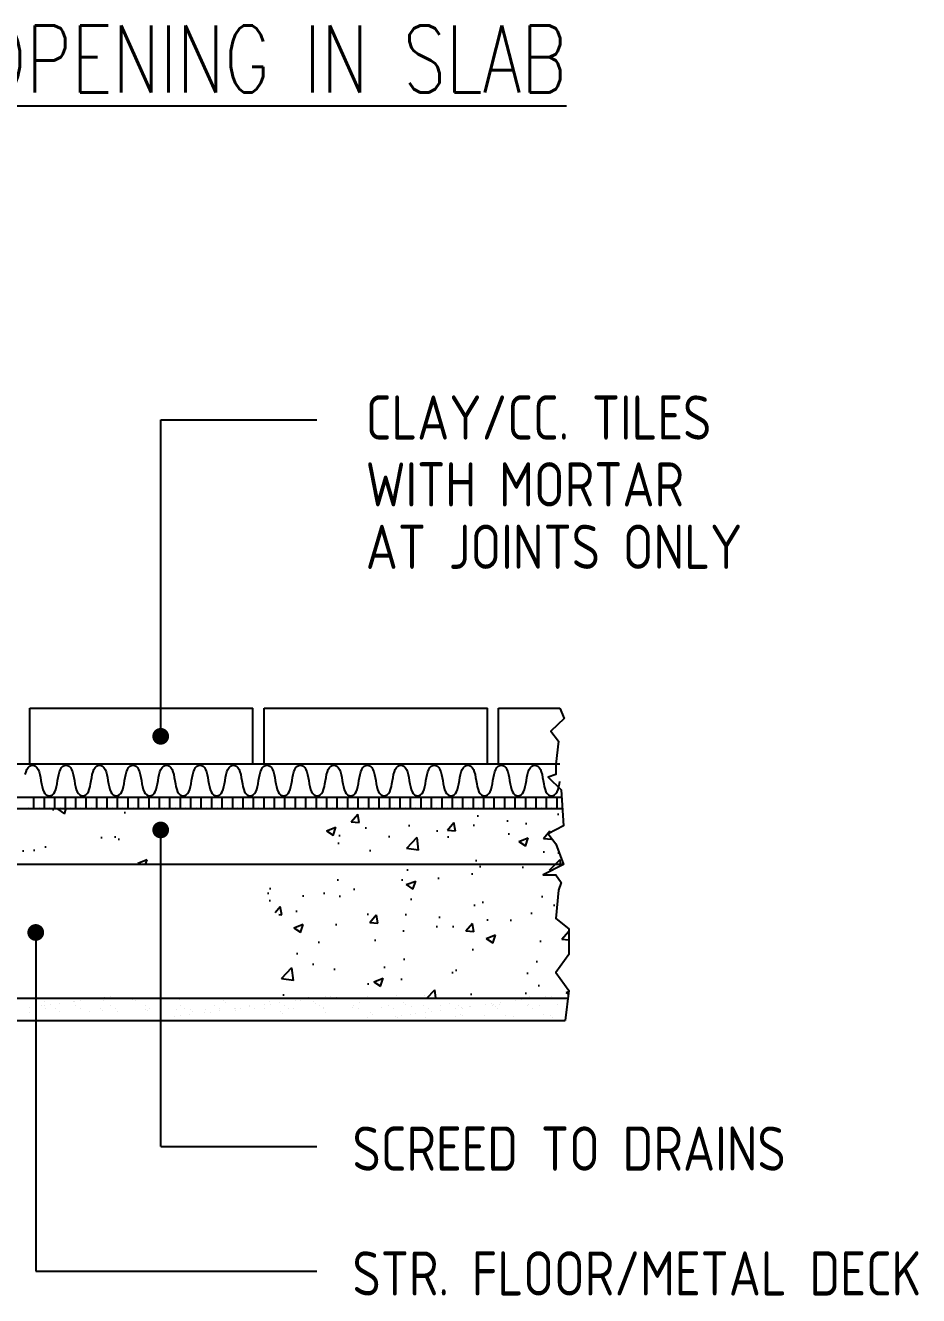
# Model space of a CAD drawing. Header units: inches. Extents: x 62745 to 64469, y 7520 to 8963.
# Drawn here: x 63722.1 to 63802.2, y 8299.7 to 8413.6 of the extents above; entities that cross this region are included whole.
import ezdxf
from ezdxf.enums import TextEntityAlignment as Align

# ---------------------------------------------------------------- set-up
doc = ezdxf.new("R2010")
doc.units = ezdxf.units.IN
doc.header["$MEASUREMENT"] = 0
for name, color, linetype in [('DIML', 1, 'Continuous'), ('ELEVATION', 2, 'Continuous'), ('HATCH', 253, 'Continuous'), ('miscllenious', 1, 'Continuous'), ('SECTION', 3, 'Continuous'), ('T3', 3, 'Continuous'), ('TETIL TEX', 4, 'Continuous')]:
    doc.layers.add(name, color=color, linetype=linetype)
doc.styles.add('ARCHQUIK', font='ARCHQUIK.shx', dxfattribs={"height": 30})
doc.styles.add('ROMANS', font='simplex.shx', dxfattribs={"width": 0.75})
pattern_1 = [(50, (45007.5656, 7673.0975), (8.6071222, -0.7530256), [0.9, -9.9]), (355, (45007.566, 7673.0975), (-1.665016, 9.0263056), [0.72, -7.92]), (100.4514, (45008.283, 7673.035), (6.9421126, 8.2732745), [0.7648823, -8.4137053]), (46.1842, (45007.566, 7675.498), (12.8068926, -1.986228), [1.35, -14.85]), (96.6356, (45008.633, 7675.332), (11.2159525, 11.6894145), [1.147323, -12.620556]), (351.1842, (45007.566, 7675.498), (11.215943, 11.689423), [1.08, -11.88]), (21, (45008.7656, 7674.8975), (7.1628846, -4.8314267), [0.9, -9.9]), (326, (45008.766, 7674.8975), (2.919784, 8.7018005), [0.72, -7.92]), (71.4514, (45009.3625, 7674.495), (10.0826715, 3.870366), [0.7648823, -8.4137053]), (37.5, (45007.5656, 7673.0975), (0.14591826, 3.99472625), [0, -7.824, 0, -8.04, 0, -7.95]), (7.5, (45007.5656, 7673.0975), (3.15683445, 4.7329405), [0, -4.584, 0, -7.644, 0, -3.03]), (327.5, (45004.8896, 7673.0975), (6.40586923, -0.27065846), [0, -3, 0, -9.36, 0, -12.42]), (317.5, (45003.6896, 7673.0975), (6.998234, 1.2012598), [0, -3.9, 0, -6.216, 0, -8.82])]

# ---------------------------------------------------------------- blocks, each defined once
blk = doc.blocks.new('*X1075')
at = {"color": 0}
for p, q in [((259.07, 469.77), (259.07, 469.77)), ((259.12, 469.09), (259.12, 469.09)), ((259.15, 469.45), (259.15, 469.45)), ((259.26, 469.6), (259.26, 469.6)), ((259.64, 469.16), (259.64, 469.16)), ((260.45, 469.27), (260.45, 469.27)), ((261.7, 469.43), (261.7, 469.43)), ((261.81, 469.45), (261.81, 469.45)), ((262.33, 469.51), (262.33, 469.51)), ((263.13, 469.68), (263.13, 469.68)), ((263.14, 469.62), (263.14, 469.62)), ((264.41, 469.53), (264.41, 469.53)), ((264.5, 469.8), (264.5, 469.8)), ((265.02, 469.87), (265.02, 469.87)), ((267.02, 469.57), (267.02, 469.57)), ((267.14, 469.65), (267.14, 469.65)), ((267.32, 469.48), (267.32, 469.48)), ((269.58, 469.55), (269.58, 469.55)), ((271.2, 469.56), (271.2, 469.56)), ((272.28, 469.65), (272.28, 469.65)), ((274.9, 469.68), (274.9, 469.68)), ((275.2, 469.53), (275.2, 469.53)), ((275.38, 469.36), (275.38, 469.36)), ((277.46, 469.67), (277.46, 469.67)), ((278.88, 469.1), (278.88, 469.1)), ((279.26, 469.44), (279.26, 469.44)), ((279.4, 469.17), (279.4, 469.17)), ((280.16, 469.77), (280.16, 469.77)), ((280.22, 469.28), (280.22, 469.28)), ((281.57, 469.46), (281.57, 469.46)), ((282.09, 469.53), (282.09, 469.53)), ((282.78, 469.8), (282.78, 469.8)), ((282.91, 469.63), (282.91, 469.63)), ((283.26, 469.4), (283.26, 469.4)), ((283.44, 469.23), (283.44, 469.23)), ((284.27, 469.81), (284.27, 469.81)), ((284.79, 469.88), (284.79, 469.88)), ((285.33, 469.79), (285.33, 469.79)), ((287.32, 469.31), (287.32, 469.31)), ((288.04, 469.89), (288.04, 469.89)), ((290.65, 469.92), (290.65, 469.92)), ((291.32, 469.28), (291.32, 469.28)), ((291.51, 469.11), (291.51, 469.11)), ((293.21, 469.91), (293.21, 469.91)), ((295.38, 469.19), (295.38, 469.19)), ((298.65, 469.12), (298.65, 469.12)), ((299.17, 469.19), (299.17, 469.19)), ((299.29, 469.09), (299.29, 469.09)), ((299.38, 469.16), (299.38, 469.16)), ((299.88, 469.1), (299.88, 469.1)), ((299.98, 469.29), (299.98, 469.29)), ((301.34, 469.47), (301.34, 469.47)), ((301.86, 469.54), (301.86, 469.54)), ((302.41, 469.09), (302.41, 469.09)), ((302.5, 469.13), (302.5, 469.13)), ((302.57, 469.87), (302.57, 469.87)), ((302.67, 469.65), (302.67, 469.65)), ((304.03, 469.83), (304.03, 469.83)), ((304.55, 469.89), (304.55, 469.89)), ((305.06, 469.12), (305.06, 469.12)), ((257.76, 468.91), (257.76, 468.91)), ((257.8, 468.41), (257.8, 468.41)), ((258.81, 469.01), (258.81, 469.01)), ((259.23, 468.75), (259.23, 468.75)), ((260.13, 468.81), (260.13, 468.81)), ((260.5, 468.51), (260.5, 468.51)), ((261.92, 469.02), (261.92, 469.02)), ((262.35, 468.75), (262.35, 468.75)), ((263.12, 468.54), (263.12, 468.54)), ((264.13, 468.77), (264.13, 468.77)), ((264.31, 468.6), (264.31, 468.6)), ((265.04, 469.03), (265.04, 469.03)), ((265.46, 468.76), (265.46, 468.76)), ((265.67, 468.53), (265.67, 468.53)), ((268.15, 469.03), (268.15, 469.03)), ((268.19, 468.68), (268.19, 468.68)), ((268.38, 468.63), (268.38, 468.63)), ((268.57, 468.76), (268.57, 468.76)), ((270.81, 468.04), (270.81, 468.04)), ((270.99, 468.66), (270.99, 468.66)), ((271.27, 469.04), (271.27, 469.04)), ((271.33, 468.11), (271.33, 468.11)), ((271.69, 468.77), (271.69, 468.77)), ((272.14, 468.22), (272.14, 468.22)), ((272.19, 468.65), (272.19, 468.65)), ((272.38, 468.48), (272.38, 468.48)), ((273.5, 468.39), (273.5, 468.39)), ((273.55, 468.65), (273.55, 468.65)), ((274.02, 468.46), (274.02, 468.46)), ((274.38, 469.04), (274.38, 469.04)), ((274.8, 468.77), (274.8, 468.77)), ((274.83, 468.57), (274.83, 468.57)), ((276.19, 468.75), (276.19, 468.75)), ((276.25, 468.75), (276.25, 468.75)), ((276.25, 468.56), (276.25, 468.56)), ((276.71, 468.82), (276.71, 468.82)), ((277.5, 469.05), (277.5, 469.05)), ((277.52, 468.92), (277.52, 468.92)), ((277.92, 468.78), (277.92, 468.78)), ((278.87, 468.78), (278.87, 468.78)), ((280.25, 468.53), (280.25, 468.53)), ((280.44, 468.36), (280.44, 468.36)), ((280.61, 469.05), (280.61, 469.05)), ((281.03, 468.79), (281.03, 468.79)), ((281.43, 468.77), (281.43, 468.77)), ((283.72, 469.06), (283.72, 469.06)), ((284.13, 468.86), (284.13, 468.86)), ((284.15, 468.79), (284.15, 468.79)), ((284.31, 468.44), (284.31, 468.44)), ((286.75, 468.9), (286.75, 468.9)), ((286.84, 469.07), (286.84, 469.07)), ((287.26, 468.8), (287.26, 468.8)), ((288.1, 467.96), (288.1, 467.96)), ((288.31, 468.4), (288.31, 468.4)), ((288.5, 468.23), (288.5, 468.23)), ((289.3, 468.89), (289.3, 468.89)), ((289.95, 469.07), (289.95, 469.07)), ((290.37, 468.8), (290.37, 468.8)), ((290.57, 468.05), (290.57, 468.05)), ((290.72, 467.99), (290.72, 467.99)), ((291.09, 468.12), (291.09, 468.12)), ((291.9, 468.23), (291.9, 468.23)), ((292, 468.98), (292, 468.98)), ((292.38, 468.31), (292.38, 468.31)), ((293.07, 469.08), (293.07, 469.08)), ((293.26, 468.41), (293.26, 468.41)), ((293.27, 467.98), (293.27, 467.98)), ((293.49, 468.81), (293.49, 468.81)), ((293.78, 468.48), (293.78, 468.48)), ((294.6, 468.58), (294.6, 468.58)), ((294.62, 469.02), (294.62, 469.02)), ((295.95, 468.76), (295.95, 468.76)), ((295.97, 468.08), (295.97, 468.08)), ((296.18, 469.08), (296.18, 469.08)), ((296.38, 468.28), (296.38, 468.28)), ((296.47, 468.83), (296.47, 468.83)), ((296.56, 468.11), (296.56, 468.11)), ((296.6, 468.81), (296.6, 468.81)), ((297.18, 469), (297.18, 469)), ((297.29, 468.94), (297.29, 468.94)), ((298.59, 468.11), (298.59, 468.11)), ((299.57, 468.99), (299.57, 468.99)), ((299.72, 468.82), (299.72, 468.82)), ((300.44, 468.19), (300.44, 468.19)), ((301.15, 468.1), (301.15, 468.1)), ((302.83, 468.82), (302.83, 468.82)), ((303.44, 469.07), (303.44, 469.07)), ((303.85, 468.2), (303.85, 468.2)), ((304.44, 468.16), (304.44, 468.16)), ((304.62, 467.99), (304.62, 467.99))]:
    blk.add_line(p, q, dxfattribs=at)
blk = doc.blocks.new('*X1076')
at = {"color": 0}
for p, q in [((496.87, 486.96), (496.87, 487.96)), ((497.81, 486.96), (497.81, 487.96)), ((498.75, 486.96), (498.75, 487.96)), ((499.69, 486.96), (499.69, 487.96)), ((500.62, 486.96), (500.62, 487.96)), ((501.56, 486.96), (501.56, 487.96)), ((502.5, 486.96), (502.5, 487.96)), ((503.44, 486.96), (503.44, 487.96)), ((504.37, 486.96), (504.37, 487.96)), ((505.31, 486.96), (505.31, 487.96)), ((506.25, 486.96), (506.25, 487.96)), ((507.19, 486.96), (507.19, 487.96)), ((508.12, 486.96), (508.12, 487.96)), ((509.06, 486.96), (509.06, 487.96)), ((510, 486.96), (510, 487.96)), ((510.94, 486.96), (510.94, 487.96)), ((511.87, 486.96), (511.87, 487.96)), ((512.81, 486.96), (512.81, 487.96)), ((513.75, 486.96), (513.75, 487.96)), ((514.69, 486.96), (514.69, 487.96)), ((515.62, 486.96), (515.62, 487.96)), ((516.56, 486.96), (516.56, 487.96)), ((517.5, 486.96), (517.5, 487.96)), ((518.44, 486.96), (518.44, 487.96)), ((519.37, 486.96), (519.37, 487.96)), ((520.31, 486.96), (520.31, 487.96)), ((521.25, 486.96), (521.25, 487.96)), ((522.19, 486.96), (522.19, 487.96)), ((523.12, 486.96), (523.12, 487.96)), ((524.06, 486.96), (524.06, 487.96)), ((525, 486.96), (525, 487.96)), ((525.94, 486.96), (525.94, 487.96)), ((526.87, 486.96), (526.87, 487.96)), ((527.81, 486.96), (527.81, 487.96)), ((528.75, 486.96), (528.75, 487.96)), ((529.69, 486.96), (529.69, 487.96)), ((530.62, 486.96), (530.62, 487.96)), ((531.56, 486.96), (531.56, 487.96)), ((532.5, 486.96), (532.5, 487.96)), ((533.44, 486.96), (533.44, 487.96)), ((534.37, 486.96), (534.37, 487.96)), ((535.31, 486.96), (535.31, 487.96)), ((536.25, 486.96), (536.25, 487.96)), ((537.19, 486.96), (537.19, 487.96)), ((538.12, 486.96), (538.12, 487.96)), ((539.06, 486.96), (539.06, 487.96)), ((540, 486.96), (540, 487.96)), ((540.94, 486.96), (540.94, 487.96)), ((541.87, 486.96), (541.87, 487.96)), ((542.81, 486.96), (542.81, 487.96)), ((543.75, 486.96), (543.75, 487.96)), ((496.41, 487.03), (496.41, 487.03)), ((497.34, 487.03), (497.34, 487.03)), ((498.28, 487.03), (498.28, 487.03)), ((499.22, 487.03), (499.22, 487.03)), ((500.16, 487.03), (500.16, 487.03)), ((501.09, 487.03), (501.09, 487.03)), ((502.03, 487.03), (502.03, 487.03)), ((502.97, 487.03), (502.97, 487.03)), ((503.91, 487.03), (503.91, 487.03)), ((504.84, 487.03), (504.84, 487.03)), ((505.78, 487.03), (505.78, 487.03)), ((506.72, 487.03), (506.72, 487.03)), ((507.66, 487.03), (507.66, 487.03)), ((508.59, 487.03), (508.59, 487.03)), ((509.53, 487.03), (509.53, 487.03)), ((510.47, 487.03), (510.47, 487.03)), ((511.41, 487.03), (511.41, 487.03)), ((512.34, 487.03), (512.34, 487.03)), ((513.28, 487.03), (513.28, 487.03)), ((514.22, 487.03), (514.22, 487.03)), ((515.16, 487.03), (515.16, 487.03)), ((516.09, 487.03), (516.09, 487.03)), ((517.03, 487.03), (517.03, 487.03)), ((517.97, 487.03), (517.97, 487.03)), ((518.91, 487.03), (518.91, 487.03)), ((519.84, 487.03), (519.84, 487.03)), ((520.78, 487.03), (520.78, 487.03)), ((521.72, 487.03), (521.72, 487.03)), ((522.66, 487.03), (522.66, 487.03)), ((523.59, 487.03), (523.59, 487.03)), ((524.53, 487.03), (524.53, 487.03)), ((525.47, 487.03), (525.47, 487.03)), ((526.41, 487.03), (526.41, 487.03)), ((527.34, 487.03), (527.34, 487.03)), ((528.28, 487.03), (528.28, 487.03)), ((529.22, 487.03), (529.22, 487.03)), ((530.16, 487.03), (530.16, 487.03)), ((531.09, 487.03), (531.09, 487.03)), ((532.03, 487.03), (532.03, 487.03)), ((532.97, 487.03), (532.97, 487.03)), ((533.91, 487.03), (533.91, 487.03)), ((534.84, 487.03), (534.84, 487.03)), ((535.78, 487.03), (535.78, 487.03)), ((536.72, 487.03), (536.72, 487.03)), ((537.66, 487.03), (537.66, 487.03)), ((538.59, 487.03), (538.59, 487.03)), ((539.53, 487.03), (539.53, 487.03)), ((540.47, 487.03), (540.47, 487.03)), ((541.41, 487.03), (541.41, 487.03)), ((542.34, 487.03), (542.34, 487.03)), ((543.28, 487.03), (543.28, 487.03))]:
    blk.add_line(p, q, dxfattribs=at)

msp = doc.modelspace()

# ---------------------------------------------------------------- hatches: boundary and pattern name
at = {"layer": 'HATCH'}
h = msp.add_hatch(dxfattribs=at)
h.set_pattern_fill('AR-CONC', color=2, scale=1.2, style=0)
h.set_pattern_definition([(50, (45017.99, 7673.0975), (8.6071222, -0.7530256), [0.9, -9.9]), (355, (45017.99, 7673.0975), (-1.665016, 9.0263056), [0.72, -7.92]), (100.4514, (45018.707, 7673.035), (6.9421126, 8.2732745), [0.7648823, -8.4137053]), (46.1842, (45017.99, 7675.498), (12.8068926, -1.986228), [1.35, -14.85]), (96.6356, (45019.057, 7675.332), (11.2159525, 11.6894145), [1.147323, -12.620556]), (351.1842, (45017.99, 7675.498), (11.215943, 11.689423), [1.08, -11.88]), (21, (45019.19, 7674.8975), (7.1628846, -4.8314267), [0.9, -9.9]), (326, (45019.19, 7674.8975), (2.919784, 8.7018005), [0.72, -7.92]), (71.4514, (45019.787, 7674.495), (10.0826715, 3.870366), [0.7648823, -8.4137053]), (37.5, (45017.9897, 7673.0975), (0.14591826, 3.99472625), [0, -7.824, 0, -8.04, 0, -7.95]), (7.5, (45017.9897, 7673.0975), (3.15683445, 4.7329405), [0, -4.584, 0, -7.644, 0, -3.03]), (327.5, (45015.3137, 7673.0975), (6.40586923, -0.27065846), [0, -3, 0, -9.36, 0, -12.42]), (317.5, (45014.1137, 7673.0975), (6.998234, 1.2012598), [0, -3.9, 0, -6.216, 0, -8.82])])
h.paths.add_polyline_path([(63721.08948782, 8343.39628888), (63721.08948782, 8338.39628888), (63735.09770006, 8338.39628888), (63735.02887896, 8338.94643025), (63733.41371558, 8340.07616597), (63732.76765589, 8341.20589359), (63734.83081747, 8343.39628888)])
h.paths.add_polyline_path([(63705.53277435, 8343.39628888), (63702.88538853, 8341.52899483), (63703.3699333, 8340.72204421), (63705.46964145, 8340.0764821), (63706.43874512, 8340.0764821), (63706.19853208, 8338.39628888), (63721.08948782, 8338.39628888), (63721.08948782, 8343.39628888)])
h = msp.add_hatch(dxfattribs=at)
h.set_pattern_fill('AR-CONC', color=2, scale=1.2, style=0)
h.set_pattern_definition(pattern_1)
h.paths.add_polyline_path([(63751.02049528, 8343.39628888), (63749.95997359, 8342.33659392), (63747.69875052, 8340.88408119), (63751.41362203, 8338.62461785), (63751.82493599, 8338.39628888), (63770.35495705, 8338.39628888), (63769.67286343, 8340.21377986), (63768.98130657, 8341.13513717), (63770.36442029, 8341.82615718), (63770.25218501, 8343.39628888)])
h = msp.add_hatch(dxfattribs=at)
h.set_pattern_fill('AR-CONC', color=2, scale=1.2, style=0)
h.set_pattern_definition(pattern_1)
h.paths.add_polyline_path([(63743.11218639, 8338.39628888), (63742.69895156, 8337.98337618), (63740.43772849, 8336.53086345), (63744.1526, 8334.27140011), (63745.60624845, 8333.46444949), (63746.09079322, 8331.68915976), (63744.31411493, 8328.94553091), (63742.87904708, 8326.39628888), (63770.74444189, 8326.39628888), (63770.82546762, 8327.08445642), (63769.67286343, 8328.69682564), (63770.82546762, 8330.30920296), (63770.82546762, 8332.61259218), (63769.67286343, 8333.53394949), (63769.90338709, 8336.06767602), (63770.13391076, 8336.75869603), (63769.67286343, 8337.44971604), (63768.52027338, 8337.44971604), (63770.36442029, 8338.37107335), (63770.35495705, 8338.39628888)])

# ---------------------------------------------------------------- linework, layer by layer
at = {"layer": 'DIML'}
for p, q in [((63734.25702199, 8378.23199961), (63748.25204707, 8378.23199961)), ((63734.25702199, 8349.86124219), (63734.25702199, 8378.23199961)), ((63734.25702199, 8313.09913618), (63734.25702199, 8341.46989361)), ((63723.06100375, 8332.27936711), (63723.06100375, 8301.91066814)), ((63734.25702199, 8313.09913618), (63748.25204707, 8313.09913618)), ((63723.06100375, 8301.91066814), (63748.25204707, 8301.91066814))]:
    msp.add_line(p, q, dxfattribs=at)
at = {"layer": 'DIML', "const_width": 0.75}
for points in [[(63733.88202199, 8349.86124219, 1), (63734.63202199, 8349.86124219, 1)], [(63733.88202199, 8341.46989361, 1), (63734.63202199, 8341.46989361, 1)], [(63722.68600375, 8332.27936711, 1), (63723.43600375, 8332.27936711, 1)]]:
    msp.add_lwpolyline(points, format="xyb", close=True, dxfattribs=at)
at = {"layer": 'ELEVATION'}
for p, q in [((63722.52642028, 8347.39628888), (63722.52642028, 8352.39628888)), ((63722.52642028, 8352.39628888), (63742.52642028, 8352.39628888)), ((63742.52642028, 8347.39628888), (63742.52642028, 8352.39628888)), ((63743.52642028, 8352.39628888), (63763.52642028, 8352.39628888)), ((63743.52642028, 8347.39628888), (63743.52642028, 8352.39628888)), ((63763.52642028, 8347.39628888), (63763.52642028, 8352.39628888)), ((63764.52642028, 8347.39628888), (63764.52642028, 8352.39628888)), ((63764.52642028, 8352.39628888), (63770.02642028, 8352.39628888)), ((63632.02642028, 8347.39628888), (63770.02642028, 8347.39628888)), ((63631.80065555, 8343.39628888), (63770.25218501, 8343.39628888)), ((63631.87213699, 8344.39628888), (63770.18070357, 8344.39628888)), ((63632.02642028, 8324.39628888), (63770.50895936, 8324.39628888))]:
    msp.add_line(p, q, dxfattribs=at)
msp.add_lwpolyline([(63722.12798278, 8346.44316388), (63722.19341247, 8346.6873045), (63722.27642028, 8346.89628888), (63722.38091247, 8347.06035138), (63722.50298278, 8347.17753888), (63722.63677185, 8347.24785138), (63722.77642028, 8347.27128888), (63722.91606872, 8347.24785138), (63723.04985778, 8347.17753888), (63723.1719281, 8347.06035138), (63723.27642028, 8346.89628888), (63723.3594281, 8346.6873045), (63723.42485778, 8346.44316388), (63723.47856872, 8346.17558575), (63723.52642028, 8345.89628888), (63723.57427185, 8345.616992), (63723.62798278, 8345.34941388), (63723.69341247, 8345.10527325), (63723.77642028, 8344.89628888), (63723.88091247, 8344.73222638), (63724.00298278, 8344.61503888), (63724.13677185, 8344.54472638), (63724.27642028, 8344.52128888), (63724.41606872, 8344.54472638), (63724.54985778, 8344.61503888), (63724.6719281, 8344.73222638), (63724.77642028, 8344.89628888), (63724.8594281, 8345.10527325), (63724.92485778, 8345.34941388), (63724.97856872, 8345.616992), (63725.02642028, 8345.89628888), (63725.07427185, 8346.17558575), (63725.12798278, 8346.44316388), (63725.19341247, 8346.6873045), (63725.27642028, 8346.89628888), (63725.38091247, 8347.06035138), (63725.50298278, 8347.17753888), (63725.63677185, 8347.24785138), (63725.77642028, 8347.27128888), (63725.91606872, 8347.24785138), (63726.04985778, 8347.17753888), (63726.1719281, 8347.06035138), (63726.27642028, 8346.89628888), (63726.3594281, 8346.6873045), (63726.42485778, 8346.44316388), (63726.47856872, 8346.17558575), (63726.52642028, 8345.89628888), (63726.57427185, 8345.616992), (63726.62798278, 8345.34941388), (63726.69341247, 8345.10527325), (63726.77642028, 8344.89628888), (63726.88091247, 8344.73222638), (63727.00298278, 8344.61503888), (63727.13677185, 8344.54472638), (63727.27642028, 8344.52128888), (63727.41606872, 8344.54472638), (63727.54985778, 8344.61503888), (63727.6719281, 8344.73222638), (63727.77642028, 8344.89628888), (63727.8594281, 8345.10527325), (63727.92485778, 8345.34941388), (63727.97856872, 8345.616992), (63728.02642028, 8345.89628888), (63728.07427185, 8346.17558575), (63728.12798278, 8346.44316388), (63728.19341247, 8346.6873045), (63728.27642028, 8346.89628888), (63728.38091247, 8347.06035138), (63728.50298278, 8347.17753888), (63728.63677185, 8347.24785138), (63728.77642028, 8347.27128888), (63728.91606872, 8347.24785138), (63729.04985778, 8347.17753888), (63729.1719281, 8347.06035138), (63729.27642028, 8346.89628888), (63729.3594281, 8346.6873045), (63729.42485778, 8346.44316388), (63729.47856872, 8346.17558575), (63729.52642028, 8345.89628888), (63729.57427185, 8345.616992), (63729.62798278, 8345.34941388), (63729.69341247, 8345.10527325), (63729.77642028, 8344.89628888), (63729.88091247, 8344.73222638), (63730.00298278, 8344.61503888), (63730.13677185, 8344.54472638), (63730.27642028, 8344.52128888), (63730.41606872, 8344.54472638), (63730.54985778, 8344.61503888), (63730.6719281, 8344.73222638), (63730.77642028, 8344.89628888), (63730.8594281, 8345.10527325), (63730.92485778, 8345.34941388), (63730.97856872, 8345.616992), (63731.02642028, 8345.89628888), (63731.07427185, 8346.17558575), (63731.12798278, 8346.44316388), (63731.19341247, 8346.6873045), (63731.27642028, 8346.89628888), (63731.38091247, 8347.06035138), (63731.50298278, 8347.17753888), (63731.63677185, 8347.24785138), (63731.77642028, 8347.27128888), (63731.91606872, 8347.24785138), (63732.04985778, 8347.17753888), (63732.1719281, 8347.06035138), (63732.27642028, 8346.89628888), (63732.3594281, 8346.6873045), (63732.42485778, 8346.44316388), (63732.47856872, 8346.17558575), (63732.52642028, 8345.89628888), (63732.57427185, 8345.616992), (63732.62798278, 8345.34941388), (63732.69341247, 8345.10527325), (63732.77642028, 8344.89628888), (63732.88091247, 8344.73222638), (63733.00298278, 8344.61503888), (63733.13677185, 8344.54472638), (63733.27642028, 8344.52128888), (63733.41606872, 8344.54472638), (63733.54985778, 8344.61503888), (63733.6719281, 8344.73222638), (63733.77642028, 8344.89628888), (63733.8594281, 8345.10527325), (63733.92485778, 8345.34941388), (63733.97856872, 8345.616992), (63734.02642028, 8345.89628888), (63734.07427185, 8346.17558575), (63734.12798278, 8346.44316388), (63734.19341247, 8346.6873045), (63734.27642028, 8346.89628888), (63734.38091247, 8347.06035138), (63734.50298278, 8347.17753888), (63734.63677185, 8347.24785138), (63734.77642028, 8347.27128888), (63734.91606872, 8347.24785138), (63735.04985778, 8347.17753888), (63735.1719281, 8347.06035138), (63735.27642028, 8346.89628888), (63735.3594281, 8346.6873045), (63735.42485778, 8346.44316388), (63735.47856872, 8346.17558575), (63735.52642028, 8345.89628888), (63735.57427185, 8345.616992), (63735.62798278, 8345.34941388), (63735.69341247, 8345.10527325), (63735.77642028, 8344.89628888), (63735.88091247, 8344.73222638), (63736.00298278, 8344.61503888), (63736.13677185, 8344.54472638), (63736.27642028, 8344.52128888), (63736.41606872, 8344.54472638), (63736.54985778, 8344.61503888), (63736.6719281, 8344.73222638), (63736.77642028, 8344.89628888), (63736.8594281, 8345.10527325), (63736.92485778, 8345.34941388), (63736.97856872, 8345.616992), (63737.02642028, 8345.89628888), (63737.07427185, 8346.17558575), (63737.12798278, 8346.44316388), (63737.19341247, 8346.6873045), (63737.27642028, 8346.89628888), (63737.38091247, 8347.06035138), (63737.50298278, 8347.17753888), (63737.63677185, 8347.24785138), (63737.77642028, 8347.27128888), (63737.91606872, 8347.24785138), (63738.04985778, 8347.17753888), (63738.1719281, 8347.06035138), (63738.27642028, 8346.89628888), (63738.3594281, 8346.6873045), (63738.42485778, 8346.44316388), (63738.47856872, 8346.17558575), (63738.52642028, 8345.89628888), (63738.57427185, 8345.616992), (63738.62798278, 8345.34941388), (63738.69341247, 8345.10527325), (63738.77642028, 8344.89628888), (63738.88091247, 8344.73222638), (63739.00298278, 8344.61503888), (63739.13677185, 8344.54472638), (63739.27642028, 8344.52128888), (63739.41606872, 8344.54472638), (63739.54985778, 8344.61503888), (63739.6719281, 8344.73222638), (63739.77642028, 8344.89628888), (63739.8594281, 8345.10527325), (63739.92485778, 8345.34941388), (63739.97856872, 8345.616992), (63740.02642028, 8345.89628888), (63740.07427185, 8346.17558575), (63740.12798278, 8346.44316388), (63740.19341247, 8346.6873045), (63740.27642028, 8346.89628888), (63740.38091247, 8347.06035138), (63740.50298278, 8347.17753888), (63740.63677185, 8347.24785138), (63740.77642028, 8347.27128888), (63740.91606872, 8347.24785138), (63741.04985778, 8347.17753888), (63741.1719281, 8347.06035138), (63741.27642028, 8346.89628888), (63741.3594281, 8346.6873045), (63741.42485778, 8346.44316388), (63741.47856872, 8346.17558575), (63741.52642028, 8345.89628888), (63741.57427185, 8345.616992), (63741.62798278, 8345.34941388), (63741.69341247, 8345.10527325), (63741.77642028, 8344.89628888), (63741.88091247, 8344.73222638), (63742.00298278, 8344.61503888), (63742.13677185, 8344.54472638), (63742.27642028, 8344.52128888), (63742.41606872, 8344.54472638), (63742.54985778, 8344.61503888), (63742.6719281, 8344.73222638), (63742.77642028, 8344.89628888), (63742.8594281, 8345.10527325), (63742.92485778, 8345.34941388), (63742.97856872, 8345.616992), (63743.02642028, 8345.89628888), (63743.07427185, 8346.17558575), (63743.12798278, 8346.44316388), (63743.19341247, 8346.6873045), (63743.27642028, 8346.89628888), (63743.38091247, 8347.06035138), (63743.50298278, 8347.17753888), (63743.63677185, 8347.24785138), (63743.77642028, 8347.27128888), (63743.91606872, 8347.24785138), (63744.04985778, 8347.17753888), (63744.1719281, 8347.06035138), (63744.27642028, 8346.89628888), (63744.3594281, 8346.6873045), (63744.42485778, 8346.44316388), (63744.47856872, 8346.17558575), (63744.52642028, 8345.89628888), (63744.57427185, 8345.616992), (63744.62798278, 8345.34941388), (63744.69341247, 8345.10527325), (63744.77642028, 8344.89628888), (63744.88091247, 8344.73222638), (63745.00298278, 8344.61503888), (63745.13677185, 8344.54472638), (63745.27642028, 8344.52128888), (63745.41606872, 8344.54472638), (63745.54985778, 8344.61503888), (63745.6719281, 8344.73222638), (63745.77642028, 8344.89628888), (63745.8594281, 8345.10527325), (63745.92485778, 8345.34941388), (63745.97856872, 8345.616992), (63746.02642028, 8345.89628888), (63746.07427185, 8346.17558575), (63746.12798278, 8346.44316388), (63746.19341247, 8346.6873045), (63746.27642028, 8346.89628888), (63746.38091247, 8347.06035138), (63746.50298278, 8347.17753888), (63746.63677185, 8347.24785138), (63746.77642028, 8347.27128888), (63746.91606872, 8347.24785138), (63747.04985778, 8347.17753888), (63747.1719281, 8347.06035138), (63747.27642028, 8346.89628888), (63747.3594281, 8346.6873045), (63747.42485778, 8346.44316388), (63747.47856872, 8346.17558575), (63747.52642028, 8345.89628888), (63747.57427185, 8345.616992), (63747.62798278, 8345.34941388), (63747.69341247, 8345.10527325), (63747.77642028, 8344.89628888), (63747.88091247, 8344.73222638), (63748.00298278, 8344.61503888), (63748.13677185, 8344.54472638), (63748.27642028, 8344.52128888), (63748.41606872, 8344.54472638), (63748.54985778, 8344.61503888), (63748.6719281, 8344.73222638), (63748.77642028, 8344.89628888), (63748.8594281, 8345.10527325), (63748.92485778, 8345.34941388), (63748.97856872, 8345.616992), (63749.02642028, 8345.89628888), (63749.07427185, 8346.17558575), (63749.12798278, 8346.44316388), (63749.19341247, 8346.6873045), (63749.27642028, 8346.89628888), (63749.38091247, 8347.06035138), (63749.50298278, 8347.17753888), (63749.63677185, 8347.24785138), (63749.77642028, 8347.27128888), (63749.91606872, 8347.24785138), (63750.04985778, 8347.17753888), (63750.1719281, 8347.06035138), (63750.27642028, 8346.89628888), (63750.3594281, 8346.6873045), (63750.42485778, 8346.44316388), (63750.47856872, 8346.17558575), (63750.52642028, 8345.89628888), (63750.57427185, 8345.616992), (63750.62798278, 8345.34941388), (63750.69341247, 8345.10527325), (63750.77642028, 8344.89628888), (63750.88091247, 8344.73222638), (63751.00298278, 8344.61503888), (63751.13677185, 8344.54472638), (63751.27642028, 8344.52128888), (63751.41606872, 8344.54472638), (63751.54985778, 8344.61503888), (63751.6719281, 8344.73222638), (63751.77642028, 8344.89628888), (63751.8594281, 8345.10527325), (63751.92485778, 8345.34941388), (63751.97856872, 8345.616992), (63752.02642028, 8345.89628888), (63752.07427185, 8346.17558575), (63752.12798278, 8346.44316388), (63752.19341247, 8346.6873045), (63752.27642028, 8346.89628888), (63752.38091247, 8347.06035138), (63752.50298278, 8347.17753888), (63752.63677185, 8347.24785138), (63752.77642028, 8347.27128888), (63752.91606872, 8347.24785138), (63753.04985778, 8347.17753888), (63753.1719281, 8347.06035138), (63753.27642028, 8346.89628888), (63753.3594281, 8346.6873045), (63753.42485778, 8346.44316388), (63753.47856872, 8346.17558575), (63753.52642028, 8345.89628888), (63753.57427185, 8345.616992), (63753.62798278, 8345.34941388), (63753.69341247, 8345.10527325), (63753.77642028, 8344.89628888), (63753.88091247, 8344.73222638), (63754.00298278, 8344.61503888), (63754.13677185, 8344.54472638), (63754.27642028, 8344.52128888), (63754.41606872, 8344.54472638), (63754.54985778, 8344.61503888), (63754.6719281, 8344.73222638), (63754.77642028, 8344.89628888), (63754.8594281, 8345.10527325), (63754.92485778, 8345.34941388), (63754.97856872, 8345.616992), (63755.02642028, 8345.89628888), (63755.07427185, 8346.17558575), (63755.12798278, 8346.44316388), (63755.19341247, 8346.6873045), (63755.27642028, 8346.89628888), (63755.38091247, 8347.06035138), (63755.50298278, 8347.17753888), (63755.63677185, 8347.24785138), (63755.77642028, 8347.27128888), (63755.91606872, 8347.24785138), (63756.04985778, 8347.17753888), (63756.1719281, 8347.06035138), (63756.27642028, 8346.89628888), (63756.3594281, 8346.6873045), (63756.42485778, 8346.44316388), (63756.47856872, 8346.17558575), (63756.52642028, 8345.89628888), (63756.57427185, 8345.616992), (63756.62798278, 8345.34941388), (63756.69341247, 8345.10527325), (63756.77642028, 8344.89628888), (63756.88091247, 8344.73222638), (63757.00298278, 8344.61503888), (63757.13677185, 8344.54472638), (63757.27642028, 8344.52128888), (63757.41606872, 8344.54472638), (63757.54985778, 8344.61503888), (63757.6719281, 8344.73222638), (63757.77642028, 8344.89628888), (63757.8594281, 8345.10527325), (63757.92485778, 8345.34941388), (63757.97856872, 8345.616992), (63758.02642028, 8345.89628888), (63758.07427185, 8346.17558575), (63758.12798278, 8346.44316388), (63758.19341247, 8346.6873045), (63758.27642028, 8346.89628888), (63758.38091247, 8347.06035138), (63758.50298278, 8347.17753888), (63758.63677185, 8347.24785138), (63758.77642028, 8347.27128888), (63758.91606872, 8347.24785138), (63759.04985778, 8347.17753888), (63759.1719281, 8347.06035138), (63759.27642028, 8346.89628888), (63759.3594281, 8346.6873045), (63759.42485778, 8346.44316388), (63759.47856872, 8346.17558575), (63759.52642028, 8345.89628888), (63759.57427185, 8345.616992), (63759.62798278, 8345.34941388), (63759.69341247, 8345.10527325), (63759.77642028, 8344.89628888), (63759.88091247, 8344.73222638), (63760.00298278, 8344.61503888), (63760.13677185, 8344.54472638), (63760.27642028, 8344.52128888), (63760.41606872, 8344.54472638), (63760.54985778, 8344.61503888), (63760.6719281, 8344.73222638), (63760.77642028, 8344.89628888), (63760.8594281, 8345.10527325), (63760.92485778, 8345.34941388), (63760.97856872, 8345.616992), (63761.02642028, 8345.89628888), (63761.07427185, 8346.17558575), (63761.12798278, 8346.44316388), (63761.19341247, 8346.6873045), (63761.27642028, 8346.89628888), (63761.38091247, 8347.06035138), (63761.50298278, 8347.17753888), (63761.63677185, 8347.24785138), (63761.77642028, 8347.27128888), (63761.91606872, 8347.24785138), (63762.04985778, 8347.17753888), (63762.1719281, 8347.06035138), (63762.27642028, 8346.89628888), (63762.3594281, 8346.6873045), (63762.42485778, 8346.44316388), (63762.47856872, 8346.17558575), (63762.52642028, 8345.89628888), (63762.57427185, 8345.616992), (63762.62798278, 8345.34941388), (63762.69341247, 8345.10527325), (63762.77642028, 8344.89628888), (63762.88091247, 8344.73222638), (63763.00298278, 8344.61503888), (63763.13677185, 8344.54472638), (63763.27642028, 8344.52128888), (63763.41606872, 8344.54472638), (63763.54985778, 8344.61503888), (63763.6719281, 8344.73222638), (63763.77642028, 8344.89628888), (63763.8594281, 8345.10527325), (63763.92485778, 8345.34941388), (63763.97856872, 8345.616992), (63764.02642028, 8345.89628888), (63764.07427185, 8346.17558575), (63764.12798278, 8346.44316388), (63764.19341247, 8346.6873045), (63764.27642028, 8346.89628888), (63764.38091247, 8347.06035138), (63764.50298278, 8347.17753888), (63764.63677185, 8347.24785138), (63764.77642028, 8347.27128888), (63764.91606872, 8347.24785138), (63765.04985778, 8347.17753888), (63765.1719281, 8347.06035138), (63765.27642028, 8346.89628888), (63765.3594281, 8346.6873045), (63765.42485778, 8346.44316388), (63765.47856872, 8346.17558575), (63765.52642028, 8345.89628888), (63765.57427185, 8345.616992), (63765.62798278, 8345.34941388), (63765.69341247, 8345.10527325), (63765.77642028, 8344.89628888), (63765.88091247, 8344.73222638), (63766.00298278, 8344.61503888), (63766.13677185, 8344.54472638), (63766.27642028, 8344.52128888), (63766.41606872, 8344.54472638), (63766.54985778, 8344.61503888), (63766.6719281, 8344.73222638), (63766.77642028, 8344.89628888), (63766.8594281, 8345.10527325), (63766.92485778, 8345.34941388), (63766.97856872, 8345.616992), (63767.02642028, 8345.89628888), (63767.07427185, 8346.17558575), (63767.12798278, 8346.44316388), (63767.19341247, 8346.6873045), (63767.27642028, 8346.89628888), (63767.38091247, 8347.06035138), (63767.50298278, 8347.17753888), (63767.63677185, 8347.24785138), (63767.77642028, 8347.27128888), (63767.91606872, 8347.24785138), (63768.04985778, 8347.17753888), (63768.1719281, 8347.06035138), (63768.27642028, 8346.89628888), (63768.3594281, 8346.6873045), (63768.42485778, 8346.44316388), (63768.47856872, 8346.17558575), (63768.52642028, 8345.89628888), (63768.57427185, 8345.616992), (63768.62798278, 8345.34941388), (63768.69341247, 8345.10527325), (63768.77642028, 8344.89628888), (63768.88091247, 8344.73222638), (63769.00298278, 8344.61503888), (63769.13677185, 8344.54472638), (63769.27642028, 8344.52128888), (63769.41606872, 8344.54472638), (63769.54985778, 8344.61503888), (63769.6719281, 8344.73222638), (63769.77642028, 8344.89628888), (63769.85967224, 8345.10527325), (63769.92681091, 8345.34941388), (63769.98516052, 8345.616992), (63770.02642028, 8345.81957214)], dxfattribs=at)
at = {"layer": 'miscllenious'}
msp.add_lwpolyline([(63770.02642028, 8352.39628888), (63770.41599316, 8351.44894052), (63769.20759137, 8350.31251743), (63769.90338709, 8349.42734486), (63769.67286343, 8347.35429294), (63769.67286343, 8346.43293563), (63768.98130657, 8346.20259833), (63770.13391076, 8345.05090372), (63770.36442029, 8341.82615718), (63768.98130657, 8341.13513717), (63769.67286343, 8340.21377986), (63770.36442029, 8338.37107335), (63768.52027338, 8337.44971604), (63769.67286343, 8337.44971604), (63770.13391076, 8336.75869603), (63769.90338709, 8336.06767602), (63769.67286343, 8333.53394949), (63770.82546762, 8332.61259218), (63770.82546762, 8330.30920296), (63769.67286343, 8328.69682564), (63770.82546762, 8327.08445642), (63770.50895936, 8324.39628888)], dxfattribs=at)
at = {"layer": 'SECTION', "color": 6}
for p, q in [((63631.69788351, 8338.39628888), (63770.35495705, 8338.39628888)), ((63631.30839867, 8326.39628888), (63770.74444189, 8326.39628888))]:
    msp.add_line(p, q, dxfattribs=at)

# ---------------------------------------------------------------- block references
at = {"layer": 'ELEVATION'}
for name, p in [('*X1076', (63226.02475089, 7856.43964697)), ('*X1075', (63464.72387382, 7856.68634171))]:
    msp.add_blockref(name, p, dxfattribs=at)

# ---------------------------------------------------------------- texts
at = {"layer": 'T3', "style": 'ARCHQUIK', "width": 0.95}
for s, p in [('CLAY/CC. TILES', (63752.62734957, 8376.45864095)), ('WITH MORTAR', (63752.62734957, 8370.4648196)), ('AT JOINTS ONLY', (63752.62734957, 8364.87058394)), ('SCREED TO DRAINS', (63751.44371855, 8310.92618855)), ('STR. FLOOR/METAL DECK', (63751.44371855, 8299.73772051))]:
    msp.add_text(s, height=3.96, dxfattribs=at).set_placement(p)
at = {"layer": 'TETIL TEX', "style": 'ROMANS', "width": 0.75}
msp.add_text('%%UMECHANICAL OPENING IN SLAB', height=6, dxfattribs=at).set_placement((63724.43525644, 8410.58525839), align=Align.MIDDLE)

doc.saveas('drawing.dxf')
